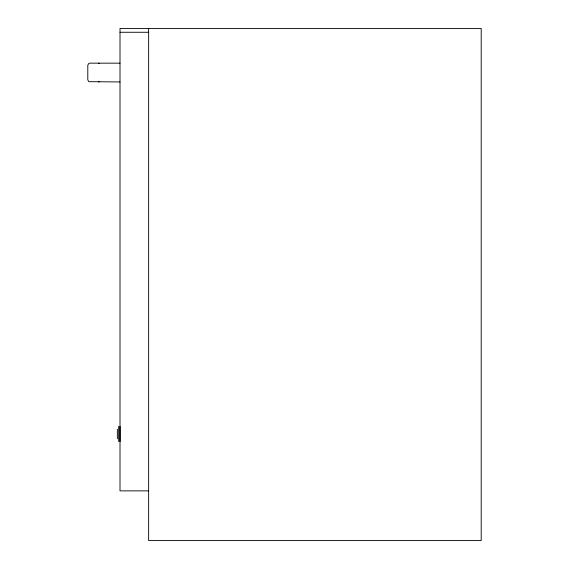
<?xml version="1.0" encoding="UTF-8"?>
<svg xmlns="http://www.w3.org/2000/svg" width="569" height="569" viewBox="0 0 569 569"><rect width="100%" height="100%" fill="white"/><g stroke="black" fill="none" stroke-linecap="round" stroke-linejoin="round"><path stroke-width="0.85" d="M98.38 81.95L99.362 81.673M120.009 32.269L148.637 32.269M120.009 63.159L89.76 63.159L88.778 63.444L87.797 65.25L87.797 79.859L88.778 81.673L120.009 81.95M148.637 490.869L120.009 490.869L120.009 28.45L481.203 28.45L481.203 540.55L148.637 540.55L148.637 28.45M98.38 63.159L99.362 63.444M120.038 426.33L120.038 441.615M118.701 426.33L118.701 441.615M117.356 429.197L117.356 438.749"/></g></svg>
